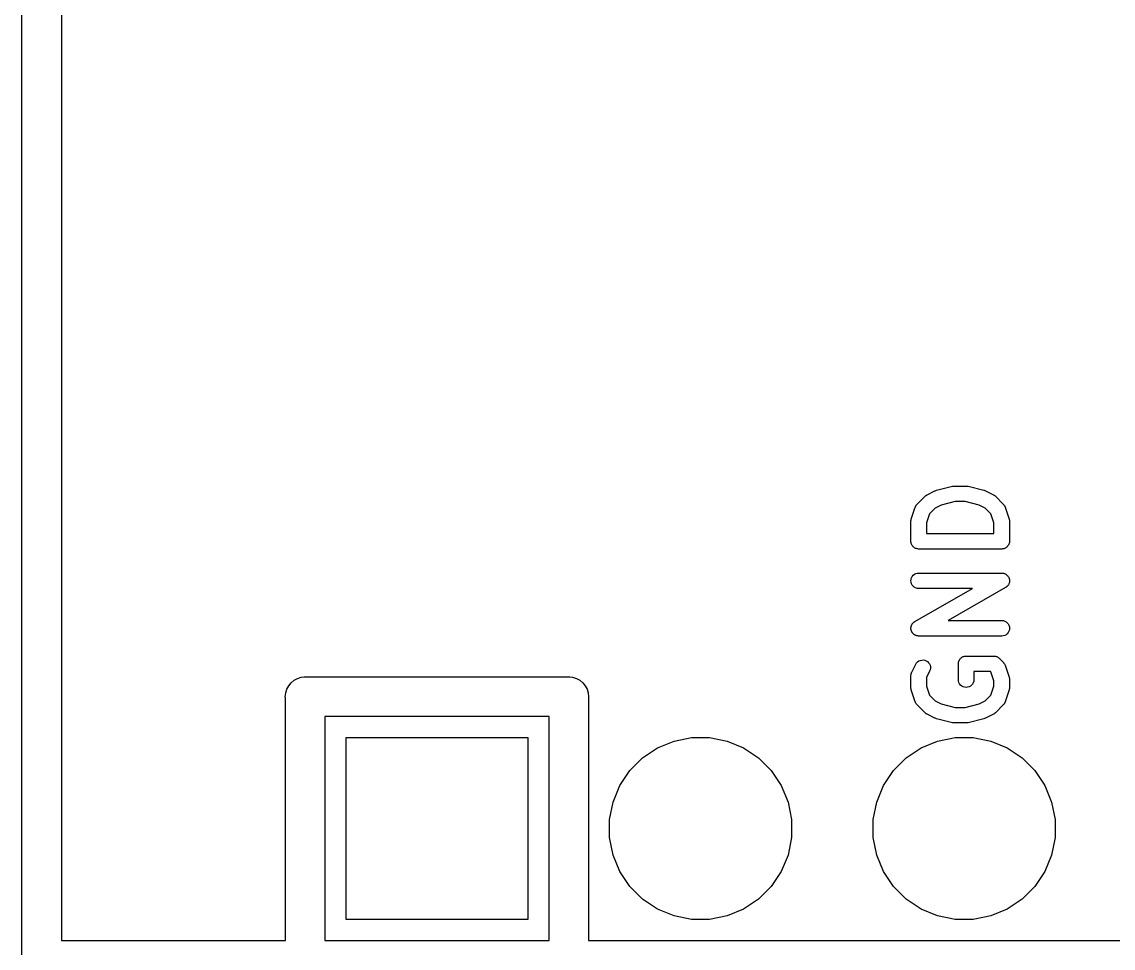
# Model space of a CAD drawing. Extents: x -0.6 to 16.4, y -5.6 to -1.9.
# Drawn here: x -0.2075 to 0.2065, y -4.1579 to -3.8064 of the extents above; entities that cross this region are included whole.
import ezdxf

# ---------------------------------------------------------------- set-up
doc = ezdxf.new("R2010")
doc.units = 0
doc.header["$MEASUREMENT"] = 0
doc.layers.add('BLACK', color=7, linetype='CONTINUOUS')

msp = doc.modelspace()

# ---------------------------------------------------------------- linework, layer by layer
at = {"layer": 'BLACK', "linetype": 'CONTINUOUS'}
for p, q in [((-0.2075, -4.16213), (-0.2075, -3.46287)), ((-0.1925, -3.47), (-0.1925, -4.155)), ((0.139535, -3.98414), (0.145534, -3.98264)), ((0.145534, -3.98264), (0.145574, -3.98263)), ((0.145574, -3.98263), (0.145626, -3.98262)), ((0.145626, -3.98262), (0.145677, -3.98261)), ((0.145677, -3.98261), (0.145912, -3.98259)), ((0.145912, -3.98259), (0.146146, -3.98255)), ((0.146146, -3.98255), (0.146198, -3.98256)), ((0.146198, -3.98256), (0.14625, -3.98255)), ((0.14625, -3.98255), (0.15075, -3.98255)), ((0.15075, -3.98255), (0.150791, -3.98255)), ((0.150791, -3.98255), (0.150843, -3.98256)), ((0.150843, -3.98256), (0.150896, -3.98256)), ((0.150896, -3.98256), (0.15113, -3.98259)), ((0.15113, -3.98259), (0.151364, -3.98262)), ((0.151364, -3.98262), (0.151414, -3.98263)), ((0.151414, -3.98263), (0.151466, -3.98264)), ((0.151466, -3.98264), (0.157465, -3.98414)), ((0.132164, -3.98942), (0.135164, -3.98642)), ((0.135164, -3.98642), (0.135193, -3.98639)), ((0.135193, -3.98639), (0.135323, -3.98628)), ((0.135323, -3.98628), (0.135443, -3.98617)), ((0.135443, -3.98617), (0.135547, -3.98611)), ((0.135547, -3.98611), (0.135643, -3.98603)), ((0.135643, -3.98603), (0.135791, -3.98595)), ((0.135791, -3.98595), (0.135931, -3.98586)), ((0.135931, -3.98586), (0.138931, -3.98436)), ((0.138931, -3.98436), (0.138968, -3.98435)), ((0.138968, -3.98435), (0.13898, -3.98434)), ((0.13898, -3.98434), (0.138992, -3.98433)), ((0.138992, -3.98433), (0.139253, -3.98424)), ((0.139253, -3.98424), (0.139509, -3.98415)), ((0.139509, -3.98415), (0.139522, -3.98415)), ((0.139522, -3.98415), (0.139535, -3.98414)), ((0.157465, -3.98414), (0.157505, -3.98415)), ((0.157505, -3.98415), (0.157518, -3.98416)), ((0.157518, -3.98416), (0.157531, -3.98416)), ((0.157531, -3.98416), (0.157788, -3.98426)), ((0.157788, -3.98426), (0.158045, -3.98435)), ((0.158045, -3.98435), (0.158057, -3.98436)), ((0.158057, -3.98436), (0.15807, -3.98436)), ((0.15807, -3.98436), (0.161069, -3.98586)), ((0.161069, -3.98586), (0.161106, -3.98588)), ((0.161106, -3.98588), (0.161245, -3.98597)), ((0.161245, -3.98597), (0.161391, -3.98605)), ((0.161391, -3.98605), (0.161486, -3.98613)), ((0.161486, -3.98613), (0.16159, -3.9862)), ((0.16159, -3.9862), (0.161708, -3.98631)), ((0.161708, -3.98631), (0.161837, -3.98642)), ((0.161837, -3.98642), (0.164836, -3.98942)), ((0.129951, -3.99507), (0.131451, -3.99057)), ((0.131451, -3.99057), (0.131464, -3.99053)), ((0.131464, -3.99053), (0.131501, -3.99045)), ((0.131501, -3.99045), (0.131526, -3.99037)), ((0.131526, -3.99037), (0.131622, -3.99019)), ((0.131622, -3.99019), (0.131706, -3.99001)), ((0.131706, -3.99001), (0.131757, -3.98994)), ((0.131757, -3.98994), (0.131798, -3.98986)), ((0.131798, -3.98986), (0.131927, -3.98971)), ((0.131927, -3.98971), (0.132045, -3.98954)), ((0.132045, -3.98954), (0.132109, -3.98948)), ((0.132109, -3.98948), (0.132164, -3.98942)), ((0.139001, -3.99093), (0.136833, -3.9931)), ((0.141282, -3.98979), (0.139001, -3.99093)), ((0.146614, -3.98846), (0.141282, -3.98979)), ((0.150386, -3.98846), (0.146614, -3.98846)), ((0.155719, -3.98979), (0.150386, -3.98846)), ((0.158, -3.99093), (0.155719, -3.98979)), ((0.160168, -3.9931), (0.158, -3.99093)), ((0.164836, -3.98942), (0.164865, -3.98945)), ((0.164865, -3.98945), (0.16492, -3.98951)), ((0.16492, -3.98951), (0.164982, -3.98957)), ((0.164982, -3.98957), (0.165099, -3.98974)), ((0.165099, -3.98974), (0.165225, -3.9899)), ((0.165225, -3.9899), (0.165265, -3.98997)), ((0.165265, -3.98997), (0.165315, -3.99004)), ((0.165315, -3.99004), (0.165397, -3.99023)), ((0.165397, -3.99023), (0.16549, -3.99041)), ((0.16549, -3.99041), (0.165514, -3.99049)), ((0.165514, -3.99049), (0.16555, -3.99057)), ((0.16555, -3.99057), (0.167049, -3.99507)), ((0.12985, -3.99551), (0.129864, -3.99539)), ((0.129864, -3.99539), (0.129914, -3.99523)), ((0.129914, -3.99523), (0.129951, -3.99507)), ((0.136833, -3.9931), (0.135705, -3.99648)), ((0.161295, -3.99648), (0.160168, -3.9931)), ((0.167049, -3.99507), (0.167062, -3.99511)), ((0.167062, -3.99511), (0.167097, -3.99527)), ((0.167097, -3.99527), (0.167145, -3.99543)), ((0.129799, -3.996), (0.1298, -3.99596)), ((0.129799, -4.0035), (0.129799, -3.996)), ((0.1298, -3.99596), (0.129818, -3.9958)), ((0.129818, -3.9958), (0.129823, -3.99563)), ((0.129823, -3.99563), (0.12985, -3.99551)), ((0.135705, -3.99648), (0.135705, -4.00055)), ((0.161295, -4.00055), (0.161295, -3.99648)), ((0.167145, -3.99543), (0.167157, -3.99555)), ((0.167157, -3.99555), (0.167182, -3.99567)), ((0.167182, -3.99567), (0.167185, -3.99584)), ((0.167185, -3.99584), (0.167201, -3.996)), ((0.167201, -3.996), (0.167201, -4.0035)), ((0.129826, -4.00378), (0.129799, -4.0035)), ((0.135705, -4.00055), (0.161295, -4.00055)), ((0.167201, -4.00354), (0.16717, -4.00382)), ((0.167201, -4.0035), (0.167201, -4.00352)), ((0.167201, -4.00352), (0.167201, -4.00352)), ((0.167201, -4.00352), (0.167201, -4.00352)), ((0.167201, -4.00352), (0.167201, -4.00354)), ((0.129852, -4.00406), (0.129826, -4.00378)), ((0.129855, -4.00407), (0.129852, -4.00406)), ((0.129856, -4.00408), (0.129855, -4.00407)), ((0.129936, -4.00434), (0.129856, -4.00408)), ((0.130014, -4.00461), (0.129936, -4.00434)), ((0.130019, -4.00462), (0.130014, -4.00461)), ((0.130022, -4.00463), (0.130019, -4.00462)), ((0.130153, -4.00487), (0.130022, -4.00463)), ((0.130281, -4.00512), (0.130153, -4.00487)), ((0.130288, -4.00513), (0.130281, -4.00512)), ((0.130293, -4.00514), (0.130288, -4.00513)), ((0.13047, -4.00535), (0.130293, -4.00514)), ((0.130642, -4.00557), (0.13047, -4.00535)), ((0.13065, -4.00558), (0.130642, -4.00557)), ((0.130657, -4.00558), (0.13065, -4.00558)), ((0.13087, -4.00576), (0.130657, -4.00558)), ((0.131084, -4.00594), (0.13087, -4.00576)), ((0.131093, -4.00594), (0.131084, -4.00594)), ((0.131101, -4.00595), (0.131093, -4.00594)), ((0.131344, -4.00608), (0.131101, -4.00595)), ((0.131589, -4.00622), (0.131344, -4.00608)), ((0.131599, -4.00622), (0.131589, -4.00622)), ((0.131608, -4.00623), (0.131599, -4.00622)), ((0.131875, -4.00631), (0.131608, -4.00623)), ((0.132138, -4.00639), (0.131875, -4.00631)), ((0.132149, -4.00639), (0.132138, -4.00639)), ((0.132158, -4.0064), (0.132149, -4.00639)), ((0.132434, -4.00642), (0.132158, -4.0064)), ((0.132711, -4.00646), (0.132434, -4.00642)), ((0.132731, -4.00646), (0.132711, -4.00646)), ((0.132732, -4.00646), (0.132731, -4.00646)), ((0.132731, -4.00646), (0.132731, -4.00646)), ((0.132752, -4.00646), (0.132732, -4.00646)), ((0.164248, -4.00646), (0.132752, -4.00646)), ((0.164525, -4.00643), (0.164248, -4.00646)), ((0.164801, -4.0064), (0.164525, -4.00643)), ((0.164811, -4.0064), (0.164801, -4.0064)), ((0.164822, -4.0064), (0.164811, -4.0064)), ((0.165087, -4.00632), (0.164822, -4.0064)), ((0.165354, -4.00624), (0.165087, -4.00632)), ((0.165363, -4.00624), (0.165354, -4.00624)), ((0.165373, -4.00623), (0.165363, -4.00624)), ((0.165619, -4.0061), (0.165373, -4.00623)), ((0.165865, -4.00597), (0.165619, -4.0061)), ((0.165873, -4.00597), (0.165865, -4.00597)), ((0.165882, -4.00596), (0.165873, -4.00597)), ((0.166099, -4.00579), (0.165882, -4.00596)), ((0.166314, -4.00561), (0.166099, -4.00579)), ((0.166321, -4.0056), (0.166314, -4.00561)), ((0.166329, -4.0056), (0.166321, -4.0056)), ((0.166505, -4.00538), (0.166329, -4.0056)), ((0.166685, -4.00517), (0.166505, -4.00538)), ((0.16669, -4.00516), (0.166685, -4.00517)), ((0.166696, -4.00515), (0.16669, -4.00516)), ((0.166828, -4.00491), (0.166696, -4.00515)), ((0.166962, -4.00467), (0.166828, -4.00491)), ((0.166965, -4.00466), (0.166962, -4.00467)), ((0.16697, -4.00465), (0.166965, -4.00466)), ((0.167053, -4.00438), (0.16697, -4.00465)), ((0.167136, -4.00412), (0.167053, -4.00438)), ((0.167138, -4.00411), (0.167136, -4.00412)), ((0.167141, -4.0041), (0.167138, -4.00411)), ((0.16717, -4.00382), (0.167141, -4.0041)), ((0.130671, -4.01641), (0.131118, -4.01604)), ((0.131118, -4.01604), (0.131627, -4.01577)), ((0.131627, -4.01577), (0.132179, -4.0156)), ((0.132179, -4.0156), (0.132752, -4.01555)), ((0.132752, -4.01555), (0.164248, -4.01555)), ((0.164248, -4.01555), (0.164289, -4.01555)), ((0.164289, -4.01555), (0.164388, -4.01556)), ((0.164388, -4.01556), (0.164488, -4.01556)), ((0.164488, -4.01556), (0.164674, -4.01559)), ((0.164674, -4.01559), (0.164862, -4.01561)), ((0.164862, -4.01561), (0.164957, -4.01564)), ((0.164957, -4.01564), (0.165055, -4.01566)), ((0.165055, -4.01566), (0.165231, -4.01573)), ((0.165231, -4.01573), (0.165411, -4.01579)), ((0.165411, -4.01579), (0.165499, -4.01584)), ((0.165499, -4.01584), (0.165591, -4.01587)), ((0.165591, -4.01587), (0.16575, -4.01597)), ((0.16575, -4.01597), (0.165916, -4.01606)), ((0.165916, -4.01606), (0.165993, -4.01613)), ((0.129799, -4.01848), (0.12986, -4.01791)), ((0.129852, -4.01905), (0.129799, -4.01848)), ((0.130014, -4.01961), (0.129852, -4.01905)), ((0.12986, -4.01791), (0.13003, -4.01736)), ((0.130281, -4.02012), (0.130014, -4.01961)), ((0.13003, -4.01736), (0.130304, -4.01685)), ((0.130642, -4.02057), (0.130281, -4.02012)), ((0.130304, -4.01685), (0.130671, -4.01641)), ((0.165993, -4.01613), (0.166076, -4.01618)), ((0.166076, -4.01618), (0.166213, -4.01631)), ((0.166213, -4.01631), (0.166358, -4.01644)), ((0.166358, -4.01644), (0.16642, -4.01651)), ((0.16642, -4.01651), (0.166492, -4.01658)), ((0.166492, -4.01658), (0.166601, -4.01674)), ((0.166633, -4.02023), (0.16658, -4.02031)), ((0.166601, -4.01674), (0.166719, -4.01688)), ((0.166696, -4.02015), (0.166633, -4.02023)), ((0.166786, -4.01999), (0.166696, -4.02015)), ((0.166719, -4.01688), (0.166765, -4.01697)), ((0.166765, -4.01697), (0.166822, -4.01705)), ((0.166887, -4.01983), (0.166786, -4.01999)), ((0.166822, -4.01705), (0.166898, -4.01723)), ((0.166923, -4.01973), (0.166887, -4.01983)), ((0.166898, -4.01723), (0.166986, -4.01739)), ((0.16697, -4.01965), (0.166923, -4.01973)), ((0.167026, -4.01946), (0.16697, -4.01965)), ((0.166986, -4.01739), (0.167014, -4.01749)), ((0.167014, -4.01749), (0.167054, -4.01758)), ((0.167094, -4.01929), (0.167026, -4.01946)), ((0.167054, -4.01758), (0.167095, -4.01777)), ((0.167111, -4.01919), (0.167094, -4.01929)), ((0.167095, -4.01777), (0.167149, -4.01795)), ((0.167141, -4.01909), (0.167111, -4.01919)), ((0.16716, -4.01891), (0.167141, -4.01909)), ((0.167149, -4.01795), (0.167158, -4.01805)), ((0.167158, -4.01805), (0.167179, -4.01814)), ((0.167193, -4.01872), (0.16716, -4.01891)), ((0.167179, -4.01814), (0.167184, -4.01833)), ((0.167184, -4.01833), (0.167201, -4.01852)), ((0.167201, -4.01852), (0.16719, -4.01862)), ((0.16719, -4.01862), (0.167193, -4.01872)), ((0.131084, -4.02094), (0.130642, -4.02057)), ((0.131589, -4.02122), (0.131084, -4.02094)), ((0.131287, -4.03394), (0.153129, -4.02145)), ((0.132138, -4.02139), (0.131589, -4.02122)), ((0.132711, -4.02145), (0.132138, -4.02139)), ((0.132752, -4.02145), (0.132711, -4.02145)), ((0.153129, -4.02145), (0.132752, -4.02145)), ((0.165713, -4.02106), (0.143871, -4.03355)), ((0.165794, -4.02101), (0.165713, -4.02106)), ((0.165882, -4.02096), (0.165794, -4.02101)), ((0.166029, -4.02084), (0.165882, -4.02096)), ((0.166183, -4.02073), (0.166029, -4.02084)), ((0.166252, -4.02066), (0.166183, -4.02073)), ((0.166329, -4.0206), (0.166252, -4.02066)), ((0.166449, -4.02045), (0.166329, -4.0206)), ((0.16658, -4.02031), (0.166449, -4.02045)), ((0.129799, -4.03648), (0.12981, -4.03638)), ((0.129817, -4.03667), (0.129799, -4.03648)), ((0.129808, -4.03628), (0.12984, -4.03609)), ((0.12981, -4.03638), (0.129808, -4.03628)), ((0.129821, -4.03686), (0.129817, -4.03667)), ((0.12984, -4.03609), (0.12986, -4.03591)), ((0.12986, -4.03591), (0.129889, -4.03581)), ((0.129889, -4.03581), (0.129906, -4.03571)), ((0.129906, -4.03571), (0.129974, -4.03554)), ((0.129974, -4.03554), (0.13003, -4.03535)), ((0.13003, -4.03535), (0.130077, -4.03527)), ((0.130077, -4.03527), (0.130113, -4.03517)), ((0.130113, -4.03517), (0.130214, -4.03501)), ((0.130214, -4.03501), (0.130304, -4.03485)), ((0.130304, -4.03485), (0.130368, -4.03477)), ((0.130368, -4.03477), (0.130421, -4.03469)), ((0.130421, -4.03469), (0.130551, -4.03455)), ((0.130551, -4.03455), (0.130671, -4.0344)), ((0.130671, -4.0344), (0.130749, -4.03434)), ((0.130749, -4.03434), (0.130817, -4.03427)), ((0.130817, -4.03427), (0.130972, -4.03416)), ((0.130972, -4.03416), (0.131118, -4.03404)), ((0.131118, -4.03404), (0.131206, -4.03399)), ((0.131206, -4.03399), (0.131287, -4.03394)), ((0.143871, -4.03355), (0.164248, -4.03355)), ((0.164248, -4.03355), (0.164289, -4.03355)), ((0.164289, -4.03355), (0.164862, -4.03361)), ((0.164862, -4.03361), (0.165411, -4.03378)), ((0.165411, -4.03378), (0.165916, -4.03406)), ((0.165916, -4.03406), (0.166358, -4.03443)), ((0.166358, -4.03443), (0.166719, -4.03488)), ((0.166719, -4.03488), (0.166986, -4.03539)), ((0.166986, -4.03539), (0.167149, -4.03595)), ((0.167201, -4.03652), (0.167141, -4.03709)), ((0.167149, -4.03595), (0.167201, -4.03652)), ((0.129843, -4.03695), (0.129821, -4.03686)), ((0.129852, -4.03705), (0.129843, -4.03695)), ((0.129905, -4.03723), (0.129852, -4.03705)), ((0.129946, -4.03742), (0.129905, -4.03723)), ((0.129986, -4.03751), (0.129946, -4.03742)), ((0.130014, -4.0376), (0.129986, -4.03751)), ((0.130102, -4.03777), (0.130014, -4.0376)), ((0.130178, -4.03795), (0.130102, -4.03777)), ((0.130235, -4.03803), (0.130178, -4.03795)), ((0.130281, -4.03812), (0.130235, -4.03803)), ((0.1304, -4.03826), (0.130281, -4.03812)), ((0.130508, -4.03842), (0.1304, -4.03826)), ((0.13058, -4.03849), (0.130508, -4.03842)), ((0.130642, -4.03856), (0.13058, -4.03849)), ((0.130787, -4.03869), (0.130642, -4.03856)), ((0.130924, -4.03882), (0.130787, -4.03869)), ((0.131007, -4.03887), (0.130924, -4.03882)), ((0.131084, -4.03894), (0.131007, -4.03887)), ((0.13125, -4.03903), (0.131084, -4.03894)), ((0.131409, -4.03913), (0.13125, -4.03903)), ((0.131501, -4.03916), (0.131409, -4.03913)), ((0.131589, -4.03921), (0.131501, -4.03916)), ((0.131769, -4.03927), (0.131589, -4.03921)), ((0.131945, -4.03934), (0.131769, -4.03927)), ((0.132043, -4.03936), (0.131945, -4.03934)), ((0.132138, -4.03939), (0.132043, -4.03936)), ((0.132326, -4.03941), (0.132138, -4.03939)), ((0.132512, -4.03944), (0.132326, -4.03941)), ((0.132612, -4.03944), (0.132512, -4.03944)), ((0.132711, -4.03945), (0.132612, -4.03944)), ((0.132752, -4.03945), (0.132711, -4.03945)), ((0.164248, -4.03945), (0.132752, -4.03945)), ((0.164822, -4.0394), (0.164248, -4.03945)), ((0.165373, -4.03923), (0.164822, -4.0394)), ((0.165882, -4.03896), (0.165373, -4.03923)), ((0.166329, -4.03859), (0.165882, -4.03896)), ((0.166696, -4.03815), (0.166329, -4.03859)), ((0.16697, -4.03764), (0.166696, -4.03815)), ((0.167141, -4.03709), (0.16697, -4.03764)), ((0.131943, -4.04966), (0.132345, -4.04924)), ((0.132345, -4.04924), (0.132819, -4.04892)), ((0.132819, -4.04892), (0.133348, -4.04869)), ((0.133348, -4.04869), (0.133911, -4.04856)), ((0.133911, -4.04856), (0.134487, -4.04855)), ((0.134487, -4.04855), (0.135054, -4.04866)), ((0.135054, -4.04866), (0.135591, -4.04887)), ((0.135591, -4.04887), (0.136077, -4.04918)), ((0.136077, -4.04918), (0.136493, -4.04957)), ((0.147862, -4.04938), (0.147945, -4.04912)), ((0.147945, -4.04912), (0.148028, -4.04885)), ((0.148028, -4.04885), (0.148033, -4.04884)), ((0.148033, -4.04884), (0.148036, -4.04883)), ((0.148036, -4.04883), (0.14817, -4.04859)), ((0.14817, -4.04859), (0.148302, -4.04835)), ((0.148302, -4.04835), (0.148308, -4.04834)), ((0.148308, -4.04834), (0.148314, -4.04833)), ((0.148314, -4.04833), (0.148493, -4.04812)), ((0.148493, -4.04812), (0.148669, -4.0479)), ((0.148669, -4.0479), (0.148677, -4.0479)), ((0.148677, -4.0479), (0.148684, -4.04789)), ((0.148684, -4.04789), (0.148899, -4.04771)), ((0.148899, -4.04771), (0.149116, -4.04754)), ((0.149116, -4.04754), (0.149125, -4.04753)), ((0.149125, -4.04753), (0.149133, -4.04753)), ((0.149133, -4.04753), (0.149379, -4.0474)), ((0.149379, -4.0474), (0.149625, -4.04727)), ((0.149625, -4.04727), (0.149635, -4.04726)), ((0.149635, -4.04726), (0.149644, -4.04726)), ((0.149644, -4.04726), (0.149911, -4.04718)), ((0.149911, -4.04718), (0.150176, -4.0471)), ((0.150176, -4.0471), (0.150187, -4.0471)), ((0.150187, -4.0471), (0.150197, -4.0471)), ((0.150197, -4.0471), (0.150473, -4.04707)), ((0.150473, -4.04707), (0.15075, -4.04704)), ((0.15075, -4.04704), (0.161249, -4.04704)), ((0.161249, -4.04704), (0.161258, -4.04704)), ((0.161258, -4.04704), (0.161259, -4.04704)), ((0.161259, -4.04704), (0.16126, -4.04704)), ((0.16126, -4.04704), (0.16129, -4.04704)), ((0.16129, -4.04704), (0.161561, -4.04708)), ((0.161561, -4.04708), (0.161832, -4.0471)), ((0.161832, -4.0471), (0.161847, -4.04711)), ((0.161847, -4.04711), (0.161862, -4.04711)), ((0.161862, -4.04711), (0.162122, -4.04719)), ((0.162122, -4.04719), (0.162383, -4.04727)), ((0.162383, -4.04727), (0.162397, -4.04728)), ((0.162397, -4.04728), (0.162412, -4.04728)), ((0.162412, -4.04728), (0.162652, -4.04741)), ((0.162652, -4.04741), (0.162891, -4.04754)), ((0.162891, -4.04754), (0.162903, -4.04755)), ((0.162903, -4.04755), (0.162917, -4.04756)), ((0.162917, -4.04756), (0.163127, -4.04774)), ((0.163127, -4.04774), (0.163336, -4.04791)), ((0.163336, -4.04791), (0.164836, -4.04941)), ((0.129977, -4.05353), (0.130038, -4.05333)), ((0.130038, -4.05333), (0.13008, -4.05326)), ((0.13008, -4.05326), (0.130111, -4.05318)), ((0.130111, -4.05318), (0.131611, -4.05018)), ((0.131611, -4.05018), (0.13163, -4.05014)), ((0.13163, -4.05014), (0.131943, -4.04966)), ((0.136893, -4.05282), (0.135705, -4.05519)), ((0.136493, -4.04957), (0.136824, -4.05005)), ((0.136824, -4.05005), (0.137056, -4.05057)), ((0.137099, -4.05228), (0.136893, -4.05282)), ((0.137056, -4.05057), (0.137182, -4.05114)), ((0.137197, -4.05171), (0.137099, -4.05228)), ((0.137182, -4.05114), (0.137197, -4.05171)), ((0.147797, -4.04996), (0.147829, -4.04968)), ((0.147797, -4.04998), (0.147797, -4.04996)), ((0.147797, -4.05), (0.147797, -4.04998)), ((0.147797, -4.04998), (0.147797, -4.04998)), ((0.147797, -4.04998), (0.147797, -4.04998)), ((0.147797, -4.056), (0.147797, -4.05)), ((0.147829, -4.04968), (0.147857, -4.0494)), ((0.147857, -4.0494), (0.147861, -4.04939)), ((0.147861, -4.04939), (0.147862, -4.04938)), ((0.160026, -4.05295), (0.153703, -4.05295)), ((0.153703, -4.05295), (0.153703, -4.056)), ((0.160168, -4.05309), (0.160026, -4.05295)), ((0.161295, -4.05648), (0.160168, -4.05309)), ((0.164836, -4.04941), (0.164865, -4.04944)), ((0.164865, -4.04944), (0.164919, -4.04951)), ((0.164919, -4.04951), (0.164982, -4.04957)), ((0.164982, -4.04957), (0.165099, -4.04973)), ((0.165099, -4.04973), (0.165225, -4.04989)), ((0.165225, -4.04989), (0.165265, -4.04997)), ((0.165265, -4.04997), (0.165315, -4.05004)), ((0.165315, -4.05004), (0.165397, -4.05022)), ((0.165397, -4.05022), (0.16549, -4.0504)), ((0.16549, -4.0504), (0.165514, -4.05048)), ((0.165514, -4.05048), (0.16555, -4.05056)), ((0.16555, -4.05056), (0.167049, -4.05506)), ((-0.106266, -4.05831), (-0.105329, -4.05717)), ((-0.105329, -4.05717), (-0.104187, -4.05623)), ((-0.104187, -4.05623), (-0.102884, -4.05554)), ((-0.102884, -4.05554), (-0.10147, -4.05511)), ((-0.10147, -4.05511), (-0.100368, -4.055)), ((-0.100368, -4.055), (-0.1, -4.05496)), ((-0.1, -4.05496), (-0.099632, -4.055)), ((-0.099632, -4.055), (-0.000368, -4.055)), ((-0.000368, -4.055), (0, -4.05496)), ((0, -4.05496), (0.000368, -4.055)), ((0.000368, -4.055), (0.00147, -4.05511)), ((0.00147, -4.05511), (0.002884, -4.05554)), ((0.002884, -4.05554), (0.004187, -4.05623)), ((0.004187, -4.05623), (0.005329, -4.05717)), ((0.005329, -4.05717), (0.006266, -4.05831)), ((0.129799, -4.0545), (0.1298, -4.05446)), ((0.129799, -4.059), (0.129799, -4.0545)), ((0.1298, -4.05446), (0.129809, -4.05437)), ((0.129807, -4.05428), (0.129841, -4.05408)), ((0.129809, -4.05437), (0.129807, -4.05428)), ((0.129841, -4.05408), (0.129864, -4.05388)), ((0.129864, -4.05388), (0.12989, -4.0538)), ((0.12989, -4.0538), (0.129905, -4.05371)), ((0.129905, -4.05371), (0.129977, -4.05353)), ((0.135705, -4.05519), (0.135705, -4.05852)), ((0.147853, -4.05657), (0.147797, -4.056)), ((0.14802, -4.05712), (0.147853, -4.05657)), ((0.14829, -4.05763), (0.14802, -4.05712)), ((0.153464, -4.05716), (0.153186, -4.05766)), ((0.153638, -4.05661), (0.153464, -4.05716)), ((0.153702, -4.05604), (0.153638, -4.05661)), ((0.153703, -4.056), (0.153702, -4.05604)), ((0.161295, -4.05852), (0.161295, -4.05648)), ((0.167049, -4.05506), (0.167062, -4.0551)), ((0.167062, -4.0551), (0.167097, -4.05526)), ((0.167097, -4.05526), (0.167145, -4.05542)), ((0.167145, -4.05542), (0.167157, -4.05555)), ((0.167157, -4.05555), (0.167182, -4.05567)), ((0.167182, -4.05567), (0.167185, -4.05583)), ((0.167185, -4.05583), (0.167201, -4.056)), ((0.167201, -4.056), (0.167201, -4.059)), ((-0.107536, -4.0625), (-0.107391, -4.06103)), ((-0.107391, -4.06103), (-0.106963, -4.05962)), ((-0.106963, -4.05962), (-0.106266, -4.05831)), ((0.006266, -4.05831), (0.006963, -4.05962)), ((0.006963, -4.05962), (0.007391, -4.06103)), ((0.007391, -4.06103), (0.007536, -4.0625)), ((0.129816, -4.05916), (0.129799, -4.059)), ((0.129818, -4.05933), (0.129816, -4.05916)), ((0.129844, -4.05945), (0.129818, -4.05933)), ((0.129856, -4.05957), (0.129844, -4.05945)), ((0.129904, -4.05973), (0.129856, -4.05957)), ((0.129938, -4.05989), (0.129904, -4.05973)), ((0.129951, -4.05993), (0.129938, -4.05989)), ((0.131451, -4.06443), (0.129951, -4.05993)), ((0.135705, -4.05852), (0.136833, -4.0619)), ((0.148655, -4.05808), (0.14829, -4.05763)), ((0.149099, -4.05844), (0.148655, -4.05808)), ((0.149606, -4.05872), (0.149099, -4.05844)), ((0.150156, -4.05889), (0.149606, -4.05872)), ((0.150729, -4.05895), (0.150156, -4.05889)), ((0.151303, -4.0589), (0.150729, -4.05895)), ((0.151856, -4.05873), (0.151303, -4.0589)), ((0.152367, -4.05847), (0.151856, -4.05873)), ((0.152816, -4.05811), (0.152367, -4.05847)), ((0.153186, -4.05766), (0.152816, -4.05811)), ((0.160168, -4.0619), (0.161295, -4.05852)), ((0.167049, -4.05993), (0.16555, -4.06443)), ((0.167086, -4.05977), (0.167049, -4.05993)), ((0.167136, -4.05961), (0.167086, -4.05977)), ((0.16715, -4.05949), (0.167136, -4.05961)), ((0.167177, -4.05937), (0.16715, -4.05949)), ((0.167182, -4.0592), (0.167177, -4.05937)), ((0.167201, -4.05904), (0.167182, -4.0592)), ((0.167201, -4.059), (0.167201, -4.05904)), ((-0.1075, -4.06287), (-0.107536, -4.0625)), ((-0.1075, -4.155), (-0.1075, -4.06287)), ((0.007536, -4.0625), (0.0075, -4.06287)), ((0.0075, -4.06287), (0.0075, -4.155)), ((0.131486, -4.06451), (0.131451, -4.06443)), ((0.13151, -4.06459), (0.131486, -4.06451)), ((0.131603, -4.06477), (0.13151, -4.06459)), ((0.131685, -4.06496), (0.131603, -4.06477)), ((0.131736, -4.06503), (0.131685, -4.06496)), ((0.131776, -4.0651), (0.131736, -4.06503)), ((0.131901, -4.06526), (0.131776, -4.0651)), ((0.132018, -4.06543), (0.131901, -4.06526)), ((0.132081, -4.06549), (0.132018, -4.06543)), ((0.132135, -4.06555), (0.132081, -4.06549)), ((0.132164, -4.06558), (0.132135, -4.06555)), ((0.135164, -4.06858), (0.132164, -4.06558)), ((0.136833, -4.0619), (0.139001, -4.06407)), ((0.139001, -4.06407), (0.141282, -4.06521)), ((0.141282, -4.06521), (0.146614, -4.06654)), ((0.150386, -4.06654), (0.155719, -4.06521)), ((0.155719, -4.06521), (0.158, -4.06407)), ((0.158, -4.06407), (0.160168, -4.0619)), ((0.164836, -4.06558), (0.161837, -4.06858)), ((0.164891, -4.06552), (0.164836, -4.06558)), ((0.164955, -4.06546), (0.164891, -4.06552)), ((0.165074, -4.06529), (0.164955, -4.06546)), ((0.165202, -4.06514), (0.165074, -4.06529)), ((0.165243, -4.06506), (0.165202, -4.06514)), ((0.165294, -4.06499), (0.165243, -4.06506)), ((0.165379, -4.06481), (0.165294, -4.06499)), ((0.165474, -4.06463), (0.165379, -4.06481)), ((0.1655, -4.06455), (0.165474, -4.06463)), ((0.165536, -4.06447), (0.1655, -4.06455)), ((0.16555, -4.06443), (0.165536, -4.06447)), ((0.135292, -4.06869), (0.135164, -4.06858)), ((0.135411, -4.0688), (0.135292, -4.06869)), ((0.135514, -4.06887), (0.135411, -4.0688)), ((0.135609, -4.06895), (0.135514, -4.06887)), ((0.135755, -4.06903), (0.135609, -4.06895)), ((0.135894, -4.06912), (0.135755, -4.06903)), ((0.135931, -4.06914), (0.135894, -4.06912)), ((0.138931, -4.07064), (0.135931, -4.06914)), ((0.146614, -4.06654), (0.150386, -4.06654)), ((0.161069, -4.06914), (0.15807, -4.07064)), ((0.16121, -4.06905), (0.161069, -4.06914)), ((0.161357, -4.06897), (0.16121, -4.06905)), ((0.161453, -4.06889), (0.161357, -4.06897)), ((0.161557, -4.06883), (0.161453, -4.06889)), ((0.161678, -4.06872), (0.161557, -4.06883)), ((0.161807, -4.06861), (0.161678, -4.06872)), ((0.161837, -4.06858), (0.161807, -4.06861)), ((-0.0925, -4.07), (-0.0925, -4.155)), ((-0.0075, -4.07), (-0.0925, -4.07)), ((-0.0075, -4.155), (-0.0075, -4.07)), ((0.138943, -4.07064), (0.138931, -4.07064)), ((0.138955, -4.07065), (0.138943, -4.07064)), ((0.139212, -4.07074), (0.138955, -4.07065)), ((0.139469, -4.07084), (0.139212, -4.07074)), ((0.139482, -4.07084), (0.139469, -4.07084)), ((0.139495, -4.07085), (0.139482, -4.07084)), ((0.139535, -4.07086), (0.139495, -4.07085)), ((0.145534, -4.07236), (0.139535, -4.07086)), ((0.145586, -4.07237), (0.145534, -4.07236)), ((0.145637, -4.07238), (0.145586, -4.07237)), ((0.14587, -4.07241), (0.145637, -4.07238)), ((0.146104, -4.07244), (0.14587, -4.07241)), ((0.146157, -4.07244), (0.146104, -4.07244)), ((0.146209, -4.07245), (0.146157, -4.07244)), ((0.14625, -4.07245), (0.146209, -4.07245)), ((0.15075, -4.07245), (0.14625, -4.07245)), ((0.150802, -4.07244), (0.15075, -4.07245)), ((0.150855, -4.07245), (0.150802, -4.07244)), ((0.151088, -4.07241), (0.150855, -4.07245)), ((0.151323, -4.07239), (0.151088, -4.07241)), ((0.151374, -4.07238), (0.151323, -4.07239)), ((0.151426, -4.07237), (0.151374, -4.07238)), ((0.151466, -4.07236), (0.151426, -4.07237)), ((0.157465, -4.07086), (0.151466, -4.07236)), ((0.157478, -4.07085), (0.157465, -4.07086)), ((0.157492, -4.07085), (0.157478, -4.07085)), ((0.157749, -4.07076), (0.157492, -4.07085)), ((0.158008, -4.07067), (0.157749, -4.07076)), ((0.15802, -4.07066), (0.158008, -4.07067)), ((0.158033, -4.07065), (0.15802, -4.07066)), ((0.15807, -4.07064), (0.158033, -4.07065)), ((-0.0845, -4.147), (-0.0845, -4.078)), ((-0.0845, -4.078), (-0.0155, -4.078)), ((-0.0155, -4.078), (-0.0155, -4.147)), ((0.039937, -4.07933), (0.046602, -4.078)), ((0.046602, -4.078), (0.053398, -4.078)), ((0.053398, -4.078), (0.060063, -4.07933)), ((0.139937, -4.07933), (0.146602, -4.078)), ((0.146602, -4.078), (0.153398, -4.078)), ((0.153398, -4.078), (0.160063, -4.07933)), ((0.028008, -4.0857), (0.033658, -4.08193)), ((0.033658, -4.08193), (0.039937, -4.07933)), ((0.060063, -4.07933), (0.066342, -4.08193)), ((0.066342, -4.08193), (0.071993, -4.0857)), ((0.128008, -4.0857), (0.133658, -4.08193)), ((0.133658, -4.08193), (0.139937, -4.07933)), ((0.160063, -4.07933), (0.166342, -4.08193)), ((0.166342, -4.08193), (0.171992, -4.0857)), ((0.023202, -4.09051), (0.028008, -4.0857)), ((0.071993, -4.0857), (0.076798, -4.09051)), ((0.123202, -4.09051), (0.128008, -4.0857)), ((0.171992, -4.0857), (0.176798, -4.09051)), ((0.019426, -4.09616), (0.023202, -4.09051)), ((0.076798, -4.09051), (0.080574, -4.09616)), ((0.119426, -4.09616), (0.123202, -4.09051)), ((0.176798, -4.09051), (0.180574, -4.09616)), ((0.016826, -4.10244), (0.019426, -4.09616)), ((0.080574, -4.09616), (0.083174, -4.10244)), ((0.116826, -4.10244), (0.119426, -4.09616)), ((0.180574, -4.09616), (0.183174, -4.10244)), ((0.0155, -4.1091), (0.016826, -4.10244)), ((0.083174, -4.10244), (0.0845, -4.1091)), ((0.1155, -4.1091), (0.116826, -4.10244)), ((0.183174, -4.10244), (0.1845, -4.1091)), ((0.0155, -4.1159), (0.0155, -4.1091)), ((0.0845, -4.1091), (0.0845, -4.1159)), ((0.1155, -4.1159), (0.1155, -4.1091)), ((0.1845, -4.1091), (0.1845, -4.1159)), ((0.016826, -4.12256), (0.0155, -4.1159)), ((0.0845, -4.1159), (0.083174, -4.12256)), ((0.116826, -4.12256), (0.1155, -4.1159)), ((0.1845, -4.1159), (0.183174, -4.12256)), ((0.019426, -4.12884), (0.016826, -4.12256)), ((0.083174, -4.12256), (0.080574, -4.12884)), ((0.119426, -4.12884), (0.116826, -4.12256)), ((0.183174, -4.12256), (0.180574, -4.12884)), ((0.023202, -4.13449), (0.019426, -4.12884)), ((0.080574, -4.12884), (0.076798, -4.13449)), ((0.123202, -4.13449), (0.119426, -4.12884)), ((0.180574, -4.12884), (0.176798, -4.13449)), ((0.028008, -4.1393), (0.023202, -4.13449)), ((0.076798, -4.13449), (0.071993, -4.1393)), ((0.128008, -4.1393), (0.123202, -4.13449)), ((0.176798, -4.13449), (0.171992, -4.1393)), ((0.033658, -4.14307), (0.028008, -4.1393)), ((0.071993, -4.1393), (0.066342, -4.14307)), ((0.133658, -4.14307), (0.128008, -4.1393)), ((0.171992, -4.1393), (0.166342, -4.14307)), ((0.039937, -4.14567), (0.033658, -4.14307)), ((0.066342, -4.14307), (0.060063, -4.14567)), ((0.139937, -4.14567), (0.133658, -4.14307)), ((0.166342, -4.14307), (0.160063, -4.14567)), ((-0.0155, -4.147), (-0.0845, -4.147)), ((0.046602, -4.147), (0.039937, -4.14567)), ((0.053398, -4.147), (0.046602, -4.147)), ((0.060063, -4.14567), (0.053398, -4.147)), ((0.146602, -4.147), (0.139937, -4.14567)), ((0.153398, -4.147), (0.146602, -4.147)), ((0.160063, -4.14567), (0.153398, -4.147)), ((-0.1925, -4.155), (-0.1075, -4.155)), ((-0.0925, -4.155), (-0.0075, -4.155)), ((0.0075, -4.155), (1.0925, -4.155))]:
    msp.add_line(p, q, dxfattribs=at)

doc.saveas('drawing.dxf')
